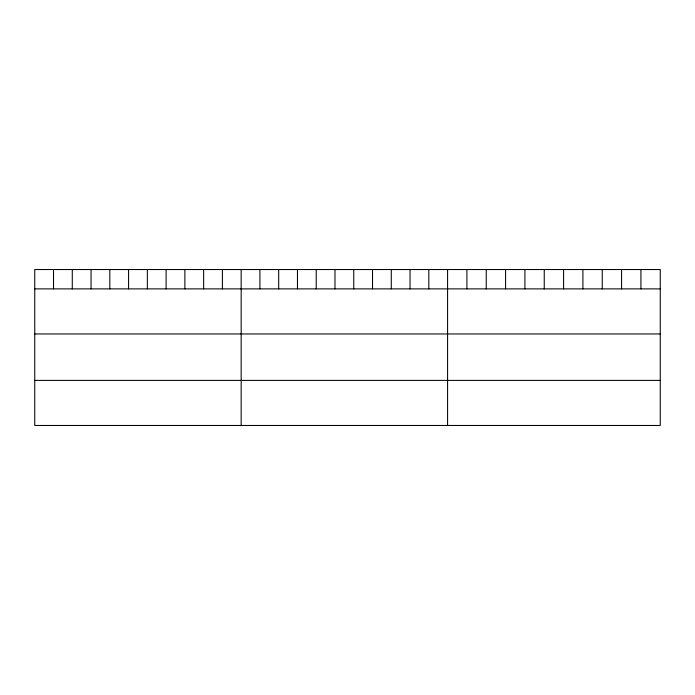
<?xml version="1.0" encoding="UTF-8"?>
<svg xmlns="http://www.w3.org/2000/svg" width="695" height="695" viewBox="0 0 695 695"><rect width="100%" height="100%" fill="white"/><g stroke="black" fill="none" stroke-linecap="round" stroke-linejoin="round"><path stroke-width="1.04" d="M660.25 288.885L660.25 425.47L34.75 425.47L34.75 269.53L660.25 269.53L660.25 288.885L34.75 288.885M34.75 333.956L660.25 333.956M34.75 380.4L660.25 380.4M640.92 269.53L640.92 288.885M621.582 269.53L621.582 288.885M602.252 269.53L602.252 288.885M582.914 269.53L582.914 288.885M563.584 269.53L563.584 288.885M544.246 269.53L544.246 288.885M524.916 269.53L524.916 288.885M505.578 269.53L505.578 288.885M486.248 269.53L486.248 288.885M466.91 269.53L466.91 288.885M447.58 269.53L447.58 425.47M428.815 269.53L428.815 288.885M410.05 269.53L410.05 288.885M391.285 269.53L391.285 288.885M372.52 269.53L372.52 288.885M353.755 269.53L353.755 288.885M334.99 269.53L334.99 288.885M316.225 269.53L316.225 288.885M297.46 269.53L297.46 288.885M278.695 269.53L278.695 288.885M259.93 269.53L259.93 288.885M241.165 269.53L241.165 425.47M222.4 269.53L222.4 288.885M203.635 269.53L203.635 288.885M184.87 269.53L184.87 288.885M166.105 269.53L166.105 288.885M147.34 269.53L147.34 288.885M128.575 269.53L128.575 288.885M109.81 269.53L109.81 288.885M91.045 269.53L91.045 288.885M72.28 269.53L72.28 288.885M53.515 269.53L53.515 288.885"/></g></svg>
